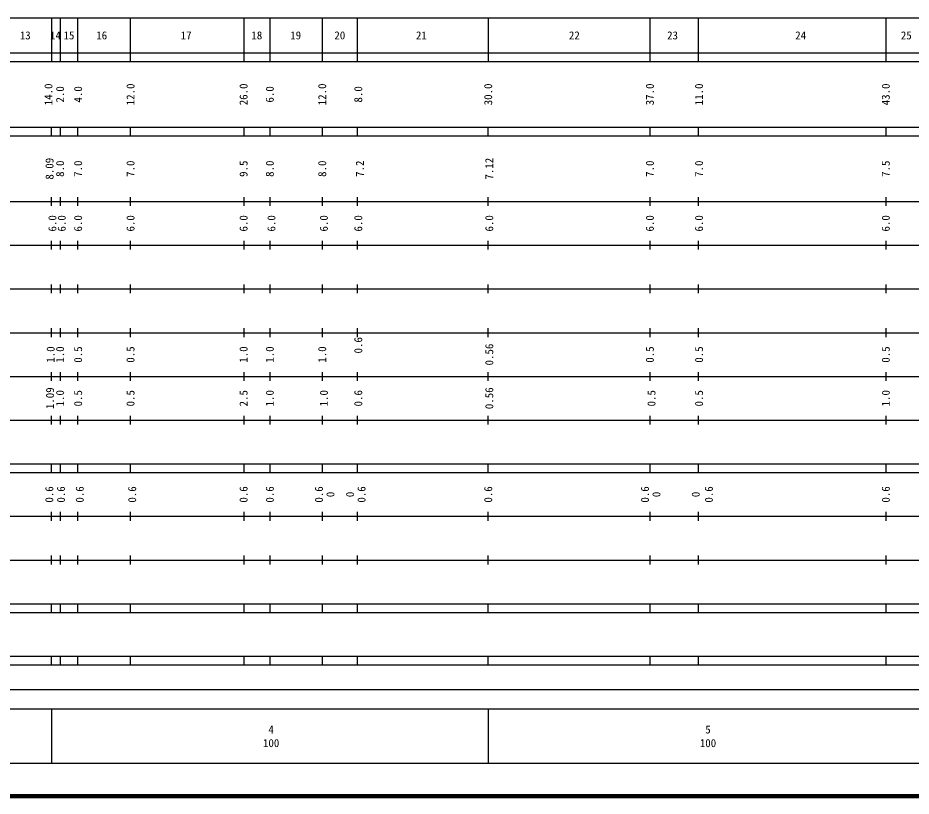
# Model space of a CAD drawing. Units: millimetres on the paper, enlarged 1000 times. Extents: x 40000 to 680000, y 20000 to 380000.
# Drawn here: x 260312 to 464788, y 20000 to 198000 of the extents above; entities that cross this region are included whole.
import ezdxf
from ezdxf.enums import TextEntityAlignment as Align

# ---------------------------------------------------------------- set-up
doc = ezdxf.new("R2010")
doc.units = ezdxf.units.MM
doc.header["$LTSCALE"] = 1000
doc.layers.add('M-TTL', color=2, linetype='Continuous', lineweight=140)
doc.layers.add('M-TTL-BAND', color=7, linetype='Continuous', lineweight=25)
doc.styles.add('ＭＳ ゴシック', font='')
doc.styles.get('ＭＳ ゴシック').set_extended_font_data('MS Gothic')

msp = doc.modelspace()

# ---------------------------------------------------------------- linework, layer by layer
at = {"layer": 'M-TTL'}
msp.add_line((40000, 20000), (680000, 20000), dxfattribs=at)
at = {"layer": 'M-TTL-BAND'}
for p, q in [((68000, 198000), (579000, 198000)), ((268000, 198000), (268000, 188000)), ((270000, 198000), (270000, 188000)), ((274000, 198000), (274000, 188000)), ((286000, 198000), (286000, 188000)), ((312000, 198000), (312000, 188000)), ((318000, 198000), (318000, 188000)), ((330000, 198000), (330000, 188000)), ((338000, 198000), (338000, 188000)), ((368000, 198000), (368000, 188000)), ((405000, 198000), (405000, 188000)), ((416000, 198000), (416000, 188000)), ((459000, 198000), (459000, 188000)), ((40000, 190000), (579000, 190000)), ((40000, 188000), (579000, 188000)), ((40000, 173000), (579000, 173000)), ((268000, 171000), (268000, 173000)), ((270000, 173000), (270000, 171000)), ((274000, 173000), (274000, 171000)), ((286000, 173000), (286000, 171000)), ((312000, 173000), (312000, 171000)), ((318000, 173000), (318000, 171000)), ((330000, 173000), (330000, 171000)), ((338000, 173000), (338000, 171000)), ((368000, 171000), (368000, 173000)), ((405000, 173000), (405000, 171000)), ((416000, 173000), (416000, 171000)), ((459000, 173000), (459000, 171000)), ((40000, 171000), (579000, 171000)), ((40000, 156000), (579000, 156000)), ((268000, 155000), (268000, 157000)), ((270000, 157000), (270000, 155000)), ((274000, 157000), (274000, 155000)), ((286000, 157000), (286000, 155000)), ((312000, 157000), (312000, 155000)), ((318000, 157000), (318000, 155000)), ((330000, 157000), (330000, 155000)), ((338000, 157000), (338000, 155000)), ((368000, 155000), (368000, 157000)), ((405000, 157000), (405000, 155000)), ((416000, 157000), (416000, 155000)), ((459000, 157000), (459000, 155000)), ((46000, 146000), (579000, 146000)), ((268000, 145000), (268000, 147000)), ((270000, 147000), (270000, 145000)), ((274000, 147000), (274000, 145000)), ((286000, 147000), (286000, 145000)), ((312000, 147000), (312000, 145000)), ((318000, 147000), (318000, 145000)), ((330000, 147000), (330000, 145000)), ((338000, 147000), (338000, 145000)), ((368000, 145000), (368000, 147000)), ((405000, 147000), (405000, 145000)), ((416000, 147000), (416000, 145000)), ((459000, 147000), (459000, 145000)), ((268000, 135000), (268000, 137000)), ((270000, 137000), (270000, 135000)), ((274000, 137000), (274000, 135000)), ((286000, 137000), (286000, 135000)), ((312000, 137000), (312000, 135000)), ((318000, 137000), (318000, 135000)), ((330000, 137000), (330000, 135000)), ((338000, 137000), (338000, 135000)), ((368000, 135000), (368000, 137000)), ((405000, 137000), (405000, 135000)), ((416000, 137000), (416000, 135000)), ((459000, 137000), (459000, 135000)), ((52000, 136000), (579000, 136000)), ((268000, 125000), (268000, 127000)), ((270000, 127000), (270000, 125000)), ((274000, 127000), (274000, 125000)), ((286000, 127000), (286000, 125000)), ((312000, 127000), (312000, 125000)), ((318000, 127000), (318000, 125000)), ((330000, 127000), (330000, 125000)), ((338000, 127000), (338000, 125000)), ((368000, 125000), (368000, 127000)), ((405000, 127000), (405000, 125000)), ((416000, 127000), (416000, 125000)), ((459000, 127000), (459000, 125000)), ((46000, 126000), (579000, 126000)), ((268000, 115000), (268000, 117000)), ((270000, 117000), (270000, 115000)), ((274000, 117000), (274000, 115000)), ((286000, 117000), (286000, 115000)), ((312000, 117000), (312000, 115000)), ((318000, 117000), (318000, 115000)), ((330000, 117000), (330000, 115000)), ((338000, 117000), (338000, 115000)), ((368000, 115000), (368000, 117000)), ((405000, 117000), (405000, 115000)), ((416000, 117000), (416000, 115000)), ((459000, 117000), (459000, 115000)), ((52000, 116000), (579000, 116000)), ((268000, 105000), (268000, 107000)), ((270000, 107000), (270000, 105000)), ((274000, 107000), (274000, 105000)), ((286000, 107000), (286000, 105000)), ((312000, 107000), (312000, 105000)), ((318000, 107000), (318000, 105000)), ((330000, 107000), (330000, 105000)), ((338000, 107000), (338000, 105000)), ((368000, 105000), (368000, 107000)), ((405000, 107000), (405000, 105000)), ((416000, 107000), (416000, 105000)), ((459000, 107000), (459000, 105000)), ((46000, 106000), (579000, 106000)), ((40000, 96000), (579000, 96000)), ((268000, 94000), (268000, 96000)), ((270000, 96000), (270000, 94000)), ((274000, 96000), (274000, 94000)), ((286000, 96000), (286000, 94000)), ((312000, 96000), (312000, 94000)), ((318000, 96000), (318000, 94000)), ((330000, 96000), (330000, 94000)), ((338000, 96000), (338000, 94000)), ((368000, 94000), (368000, 96000)), ((405000, 96000), (405000, 94000)), ((416000, 96000), (416000, 94000)), ((459000, 96000), (459000, 94000)), ((40000, 94000), (579000, 94000)), ((49000, 84000), (579000, 84000)), ((268000, 83000), (268000, 85000)), ((270000, 85000), (270000, 83000)), ((274000, 85000), (274000, 83000)), ((286000, 85000), (286000, 83000)), ((312000, 85000), (312000, 83000)), ((318000, 85000), (318000, 83000)), ((330000, 85000), (330000, 83000)), ((338000, 85000), (338000, 83000)), ((368000, 83000), (368000, 85000)), ((405000, 85000), (405000, 83000)), ((416000, 85000), (416000, 83000)), ((459000, 85000), (459000, 83000)), ((40000, 74000), (579000, 74000)), ((268000, 73000), (268000, 75000)), ((270000, 75000), (270000, 73000)), ((274000, 75000), (274000, 73000)), ((286000, 75000), (286000, 73000)), ((312000, 75000), (312000, 73000)), ((318000, 75000), (318000, 73000)), ((330000, 75000), (330000, 73000)), ((338000, 75000), (338000, 73000)), ((368000, 73000), (368000, 75000)), ((405000, 75000), (405000, 73000)), ((416000, 75000), (416000, 73000)), ((459000, 75000), (459000, 73000)), ((40000, 64000), (579000, 64000)), ((268000, 62000), (268000, 64000)), ((270000, 64000), (270000, 62000)), ((274000, 64000), (274000, 62000)), ((286000, 64000), (286000, 62000)), ((312000, 64000), (312000, 62000)), ((318000, 64000), (318000, 62000)), ((330000, 64000), (330000, 62000)), ((338000, 64000), (338000, 62000)), ((368000, 62000), (368000, 64000)), ((405000, 64000), (405000, 62000)), ((416000, 64000), (416000, 62000)), ((459000, 64000), (459000, 62000)), ((40000, 62000), (579000, 62000)), ((40000, 52000), (579000, 52000)), ((268000, 50000), (268000, 52000)), ((270000, 52000), (270000, 50000)), ((274000, 52000), (274000, 50000)), ((286000, 52000), (286000, 50000)), ((312000, 52000), (312000, 50000)), ((318000, 52000), (318000, 50000)), ((330000, 52000), (330000, 50000)), ((338000, 52000), (338000, 50000)), ((368000, 50000), (368000, 52000)), ((405000, 52000), (405000, 50000)), ((416000, 52000), (416000, 50000)), ((459000, 52000), (459000, 50000)), ((40000, 50000), (579000, 50000)), ((156393, 44406), (565561, 44406)), ((40000, 40000), (579000, 40000)), ((268000, 40000), (268000, 27500)), ((368000, 40000), (368000, 27500)), ((68000, 27500), (579000, 27500))]:
    msp.add_line(p, q, dxfattribs=at)

# ---------------------------------------------------------------- texts
at = {"layer": 'M-TTL-BAND', "style": 'ＭＳ ゴシック'}
for s, p in [('13', (262003, 194000)), ('14', (268930, 194000)), ('15', (272004, 194000)), ('16', (279504, 194000)), ('17', (298838, 194000)), ('18', (315005, 194000)), ('19', (323903, 194000)), ('20', (334006, 194000)), ('21', (352688, 194000)), ('22', (387700, 194000)), ('23', (410175, 194000)), ('24', (439510, 194000)), ('25', (463677, 194000)), ('4', (318288, 35238)), ('5', (418288, 35238)), ('100', (318288, 32131)), ('100', (418288, 32131))]:
    msp.add_text(s, height=1833, dxfattribs=at).set_placement(p, align=Align.MIDDLE_CENTER)
for s, p in [('14.0', (267308, 180500)), ('2.0', (269967, 180500)), ('4.0', (274093, 180500)), ('12.0', (286093, 180500)), ('26.0', (311969, 180500)), ('6.0', (317969, 180500)), ('12.0', (329970, 180500)), ('8.0', (338220, 180500)), ('30.0', (367962, 180500)), ('37.0', (404972, 180500)), ('11.0', (416223, 180500)), ('43.0', (458974, 180500)), ('8.09', (267552, 163500)), ('7.12', (368210, 163500)), ('8.0', (269967, 163500)), ('7.0', (274093, 163500)), ('7.0', (286093, 163500)), ('9.5', (311969, 163500)), ('8.0', (317969, 163500)), ('8.0', (329970, 163500)), ('7.2', (338595, 163500)), ('7.0', (404972, 163500)), ('7.0', (416223, 163500)), ('7.5', (458974, 163500)), ('6.0', (268210, 151000)), ('6.0', (270343, 151000)), ('6.0', (274093, 151000)), ('6.0', (286093, 151000)), ('6.0', (311969, 151000)), ('6.0', (318344, 151000)), ('6.0', (330345, 151000)), ('6.0', (338220, 151000)), ('6.0', (368210, 151000)), ('6.0', (404972, 151000)), ('6.0', (416223, 151000)), ('6.0', (458974, 151000)), ('0.6', (338220, 123116)), ('1.0', (267804, 121000)), ('1.0', (269967, 121000)), ('0.5', (274093, 121000)), ('0.5', (286093, 121000)), ('1.0', (311969, 121000)), ('1.0', (317969, 121000)), ('1.0', (329970, 121000)), ('0.56', (368210, 121000)), ('0.5', (404972, 121000)), ('0.5', (416223, 121000)), ('0.5', (458974, 121000)), ('1.09', (267659, 111000)), ('1.0', (269967, 111000)), ('0.5', (274093, 111000)), ('0.5', (286093, 111000)), ('2.5', (311969, 111000)), ('1.0', (317969, 111000)), ('1.0', (330345, 111000)), ('0.6', (338220, 111000)), ('0.56', (368210, 111000)), ('0.5', (405347, 111000)), ('0.5', (416223, 111000)), ('1.0', (458974, 111000)), ('0.6', (267494, 89000)), ('0.6', (270179, 89000)), ('0.6', (274468, 89000)), ('0.6', (286468, 89000)), ('0.6', (311969, 89000)), ('0.6', (317969, 89000)), ('0.6', (329220, 89000)), ('0.6', (338970, 89000)), ('0.6', (367969, 89000)), ('0.6', (403847, 89000)), ('0.6', (418473, 89000)), ('0.6', (458974, 89000)), ('0', (331845, 89000)), ('0', (336345, 89000)), ('0', (406472, 89000)), ('0', (415473, 89000))]:
    msp.add_text(s, height=1833, rotation=90, dxfattribs=at).set_placement(p, align=Align.MIDDLE_CENTER)

doc.saveas('drawing.dxf')
